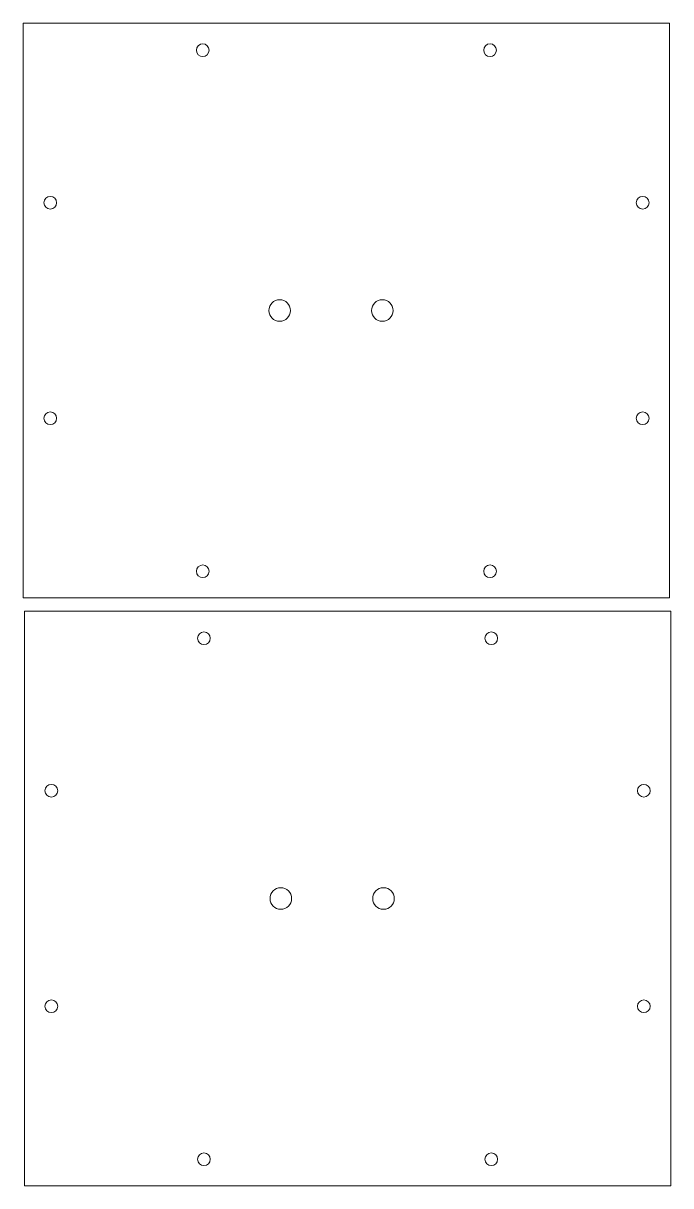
# Model space of a CAD drawing. Header units: inches. Extents: x 0.2 to 9.2, y 0.2 to 16.4.
import ezdxf

# ---------------------------------------------------------------- set-up
doc = ezdxf.new("R2010")
doc.units = ezdxf.units.IN
doc.header["$MEASUREMENT"] = 0

msp = doc.modelspace()

# ---------------------------------------------------------------- linework, layer by layer
at = {"color": 1, "linetype": 'Continuous', "lineweight": 0}
for p, q in [((0.216, 16.388), (0.216, 8.388)), ((9.216, 16.388), (0.216, 16.388)), ((9.216, 8.388), (9.216, 16.388)), ((0.216, 8.388), (9.216, 8.388)), ((0.232, 8.2), (0.232, 0.2)), ((9.232, 8.2), (0.232, 8.2)), ((9.232, 0.2), (9.232, 8.2)), ((0.232, 0.2), (9.232, 0.2))]:
    msp.add_line(p, q, dxfattribs=at)
for centre, radius in [((2.716, 16.013), 0.0885), ((6.716, 16.013), 0.0885), ((0.591, 13.888), 0.0885), ((8.841, 13.888), 0.0885), ((3.786, 12.388), 0.15), ((5.216, 12.388), 0.15), ((0.591, 10.888), 0.0885), ((8.841, 10.888), 0.0885), ((2.716, 8.758), 0.0885), ((6.716, 8.758), 0.0885), ((2.732, 7.825), 0.0885), ((6.732, 7.825), 0.0885), ((0.607, 5.7), 0.0885), ((8.857, 5.7), 0.0885), ((3.802, 4.2), 0.15), ((5.232, 4.2), 0.15), ((0.607, 2.7), 0.0885), ((8.857, 2.7), 0.0885), ((2.732, 0.57), 0.0885), ((6.732, 0.57), 0.0885)]:
    msp.add_circle(centre, radius, dxfattribs=at)

doc.saveas('drawing.dxf')
